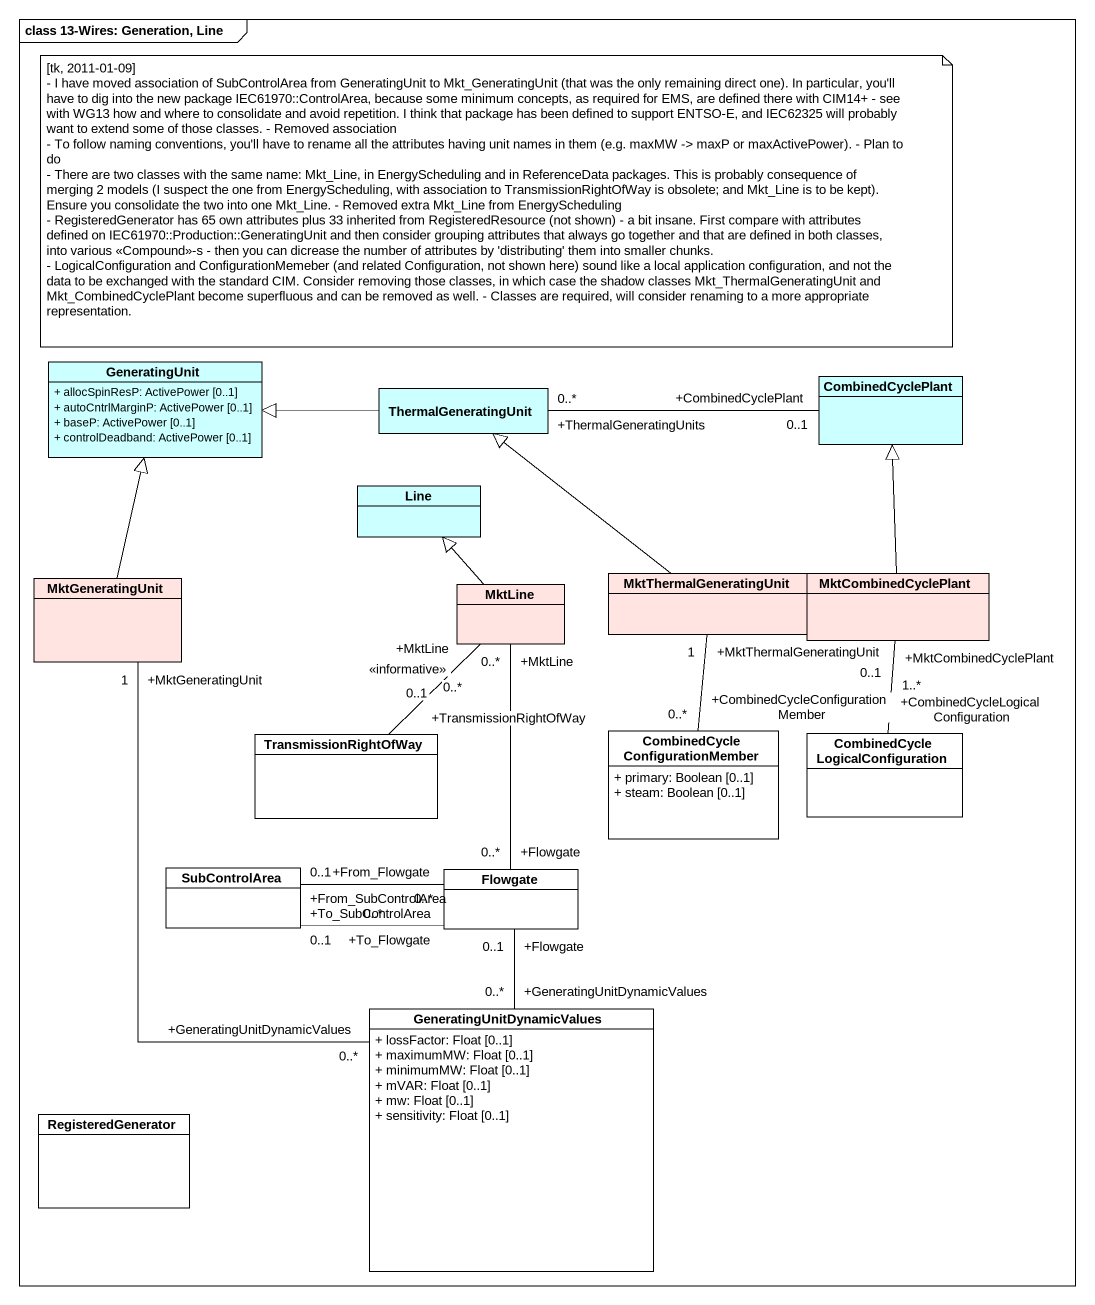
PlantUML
@startuml
mainframe class 13-Wires: Generation, Line
hide circle
hide empty members
skinparam classAttributeIconSize 0
class GeneratingUnit #CCFFFF {
  + allocSpinResP: ActivePower [0..1]
  + autoCntrlMarginP: ActivePower [0..1]
  + baseP: ActivePower [0..1]
  + controlDeadband: ActivePower [0..1]
}
class ThermalGeneratingUnit #CCFFFF
class CombinedCyclePlant #CCFFFF
class Line #CCFFFF
class MktGeneratingUnit #FFE4E1
class MktLine #FFE4E1
class MktThermalGeneratingUnit #FFE4E1
class MktCombinedCyclePlant #FFE4E1
class TransmissionRightOfWay
class "CombinedCycleConfigurationMember" as CombinedCycleConfigurationMe {
  + primary: Boolean [0..1]
  + steam: Boolean [0..1]
}
class "CombinedCycleLogicalConfiguration" as CombinedCycleLogicalConfigur
class SubControlArea
class Flowgate
class GeneratingUnitDynamicValues {
  + lossFactor: Float [0..1]
  + maximumMW: Float [0..1]
  + minimumMW: Float [0..1]
  + mVAR: Float [0..1]
  + mw: Float [0..1]
  + sensitivity: Float [0..1]
}
class RegisteredGenerator
ThermalGeneratingUnit -left-|> GeneratingUnit
CombinedCyclePlant "+CombinedCyclePlant\n0..1" -left- "+ThermalGeneratingUnits\n0..*" ThermalGeneratingUnit
MktGeneratingUnit -up-|> GeneratingUnit
MktLine -up-|> Line
MktLine "+MktLine\n0..*" -- "+TransmissionRightOfWay\n0..1" TransmissionRightOfWay : <<informative>>
MktThermalGeneratingUnit -up-|> ThermalGeneratingUnit
MktCombinedCyclePlant -up-|> CombinedCyclePlant
CombinedCycleConfigurationMe "+CombinedCycleConfigurationMember\n0..*" -up- "+MktThermalGeneratingUnit\n1" MktThermalGeneratingUnit
CombinedCycleLogicalConfigur "+CombinedCycleLogicalConfiguration\n1..*" -up- "+MktCombinedCyclePlant\n0..1" MktCombinedCyclePlant
Flowgate "+Flowgate\n0..*" -up- "+MktLine\n0..*" MktLine
Flowgate "+From_Flowgate\n0..*" -left- "+From_SubControlArea\n0..1" SubControlArea
Flowgate "+To_Flowgate\n0..*" -left- "+To_SubControlArea\n0..1" SubControlArea
GeneratingUnitDynamicValues "+GeneratingUnitDynamicValues\n0..*" -up- "+MktGeneratingUnit\n1" MktGeneratingUnit
GeneratingUnitDynamicValues "+GeneratingUnitDynamicValues\n0..*" -up- "+Flowgate\n0..1" Flowgate
note as N1
  [tk, 2011-01-09]
  - I have moved association of SubControlArea from GeneratingUnit to Mkt_GeneratingUnit (that was the only remaining direct one). In particular, you'll have to dig into the new package IEC61970::ControlArea, because some minimum concepts, as required for EMS, are defined there with CIM14+ - see with WG13 how and where to consolidate and avoid repetition. I think that package has been defined to support ENTSO-E, and IEC62325 will probably want to extend some of those classes. - Removed association
  - To follow naming conventions, you'll have to rename all the attributes having unit names in them (e.g. maxMW -> maxP or maxActivePower). - Plan to do
  - There are two classes with the same name: Mkt_Line, in EnergyScheduling and in ReferenceData packages. This is probably consequence of merging 2 models (I suspect the one from EnergyScheduling, with association to TransmissionRightOfWay is obsolete; and Mkt_Line is to be kept). Ensure you consolidate the two into one Mkt_Line. - Removed extra Mkt_Line from EnergyScheduling
  - RegisteredGenerator has 65 own attributes plus 33 inherited from RegisteredResource (not shown) - a bit insane. First compare with attributes defined on IEC61970::Production::GeneratingUnit and then consider grouping attributes that always go together and that are defined in both classes, into various <<Compound>>-s - then you can dicrease the number of attributes by 'distributing' them into smaller chunks.
  - LogicalConfiguration and ConfigurationMemeber (and related Configuration, not shown here) sound like a local application configuration, and not the data to be exchanged with the standard CIM. Consider removing those classes, in which case the shadow classes Mkt_ThermalGeneratingUnit and Mkt_CombinedCyclePlant become superfluous and can be removed as well. - Classes are required, will consider renaming to a more appropriate representation.
end note
@enduml
